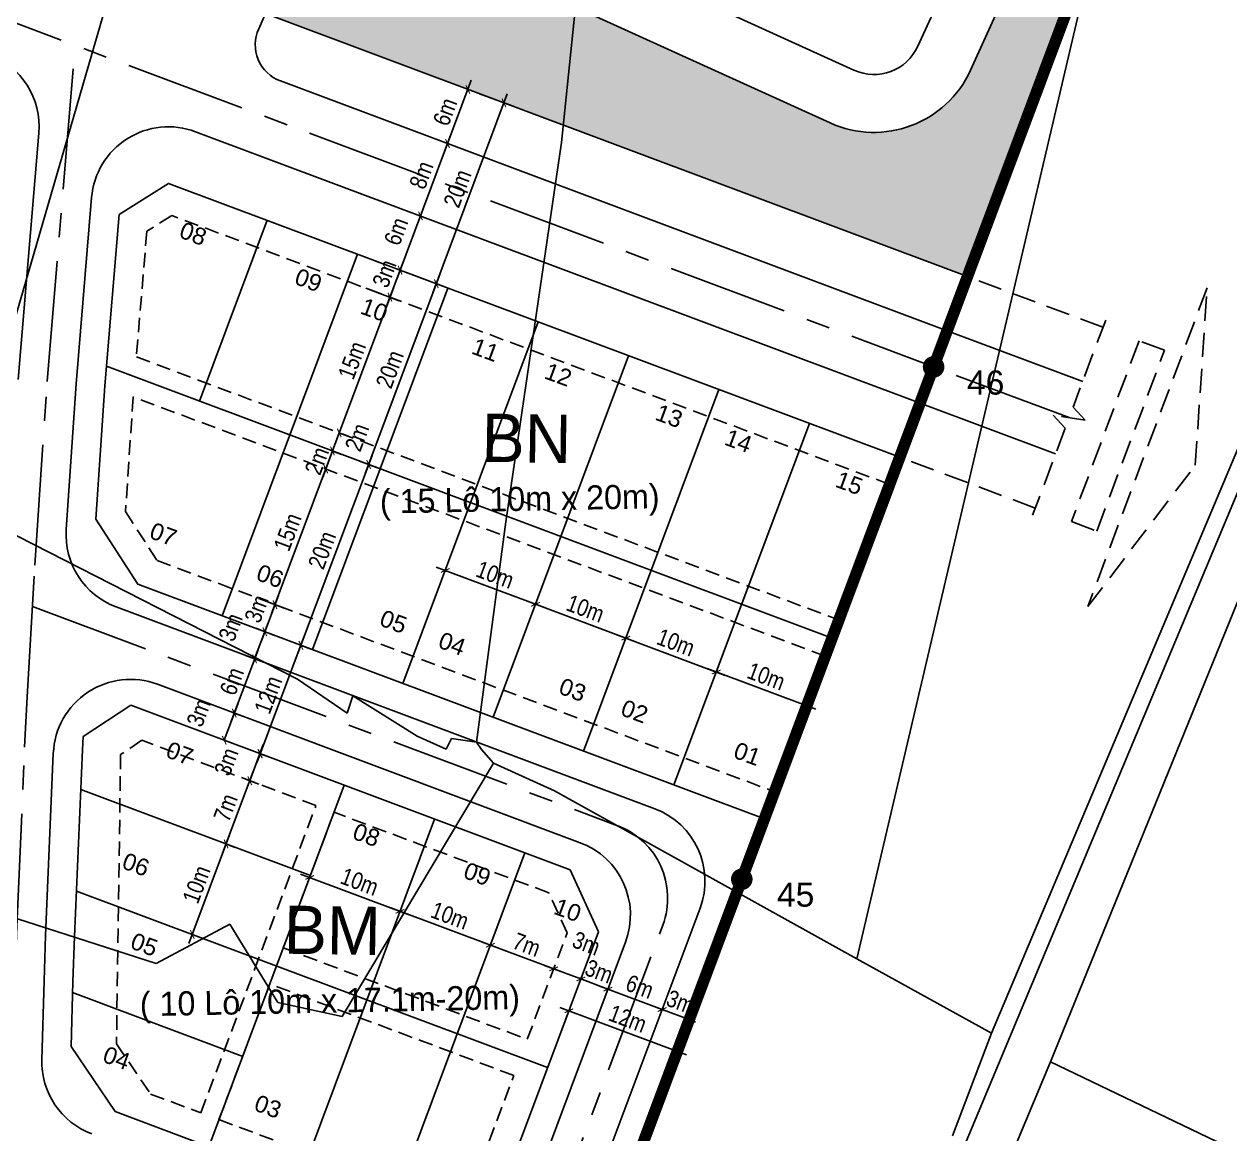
# Model space of a CAD drawing. Extents: x 597165 to 598689, y 1181586 to 1183364.
# Drawn here: x 598191.7 to 598316.6, y 1182624.4 to 1182739.4 of the extents above; entities that cross this region are included whole.
import ezdxf
from ezdxf.enums import TextEntityAlignment as Align

# ---------------------------------------------------------------- set-up
doc = ezdxf.new("R2010")
doc.units = 0
doc.header["$MEASUREMENT"] = 0
for name, pattern in [('CENTER', [2, 1.25, -0.25, 0.25, -0.25]), ('DASHED', [0.75, 0.5, -0.25]), ('LOGIOI', [4, 3, -1])]:
    doc.linetypes.add(name, pattern=pattern)
doc.layers.get('0').update_dxf_attribs({"linetype": 'CONTINUOUS'})
doc.layers.get('DEFPOINTS').update_dxf_attribs({"color": 8, "linetype": 'CONTINUOUS'})
for name, color, linetype in [('CGXD', 3, 'CONTINUOUS'), ('DIM-T', 7, 'CONTINUOUS'), ('DTEXT-TENLO', 4, 'CONTINUOUS'), ('HA-CAY-XANH-KO', 3, 'CONTINUOUS'), ('MOCRANH', 7, 'CONTINUOUS'), ('NEN-HT', 8, 'CONTINUOUS'), ('NET-LE-CO', 3, 'CONTINUOUS'), ('NET-LENGOAI', 4, 'CONTINUOUS'), ('NET-LETRONG', 5, 'CONTINUOUS'), ('NET-PLO', 2, 'CONTINUOUS'), ('NET-TIM', 2, 'CENTER'), ('RANH_QUY_HOACH', 7, 'LOGIOI'), ('RANHGIAODAT', 150, 'LOGIOI'), ('TEXT-SOLO', 7, 'CONTINUOUS')]:
    doc.layers.add(name, color=color, linetype=linetype)
doc.styles.add('AVO', font='VHELVEN.TTF')
doc.styles.add('VHEL-C-R', font='VHELVCN.TTF')
doc.styles.add('VHELVEB', font='VHELVEB.TTF')
doc.styles.add('VTIMES-R', font='VAPTIMN.TTF')
doc.dimstyles.new('TL1000', dxfattribs={"dimscale": 0, "dimtxt": 2, "dimasz": 0.7, "dimexe": 1, "dimexo": 1, "dimgap": 0.5, "dimtad": 1, "dimdec": 1, "dimzin": 12, "dimtxsty": 'VHEL-C-R', "dimblk1": 'ARCHTICK', "dimblk2": 'ARCHTICK', "dimsah": 1, "dimcen": -0.09, "dimdle": 1, "dimclrd": 256, "dimclre": 256, "dimclrt": 256, "dimazin": 3, "dimtfac": 0.005, "dimtdec": 1, "dimtix": 1, "dimtmove": 0, "dimatfit": 3, "dimtolj": 1, "dimtzin": 0})

# ---------------------------------------------------------------- blocks, each defined once
blk = doc.blocks.new('_ARCHTICK')
at = {"color": 0, "linetype": 'BYBLOCK', "const_width": 0.15}
blk.add_lwpolyline([(-0.5, -0.5), (0.5, 0.5)], dxfattribs=at)
blk = doc.blocks.new('*D1316')
at = {"linetype": 'BYBLOCK'}
for p, q in [((598216.26, 1182675.47), (598218.01, 1182680.15)), ((598218.6, 1182678.86), (598216.72, 1182679.57)), ((598217.54, 1182676.05), (598215.67, 1182676.76))]:
    blk.add_line(p, q, dxfattribs=at)
at = {"layer": 'DEFPOINTS', "color": 0, "linetype": 'BYBLOCK'}
for p in [(598217.66, 1182679.21), (598219.53, 1182678.51), (598218.48, 1182675.7)]:
    blk.add_point(p, dxfattribs=at)
at = {"linetype": 'BYBLOCK', "xscale": 0.7, "yscale": 0.7, "zscale": 0.7}
for p, rotation in [((598217.66, 1182679.21), 69.47061058033734), ((598216.61, 1182676.4), 249.4706105803374)]:
    blk.add_blockref('_ARCHTICK', p, dxfattribs=dict(at, rotation=rotation))
at = {"linetype": 'BYBLOCK', "insert": (598215.76, 1182678.78), "char_height": 1.75, "attachment_point": 5, "rotation": 69.4706, "style": 'VHEL-C-R'}
blk.add_mtext('\\A1;3m', dxfattribs=at)
blk = doc.blocks.new('*D1315')
at = {"linetype": 'BYBLOCK'}
for p, q in [((598217.31, 1182678.28), (598223.27, 1182694.2)), ((598223.3, 1182693.12), (598223.86, 1182692.91)), ((598218.6, 1182678.86), (598216.72, 1182679.57))]:
    blk.add_line(p, q, dxfattribs=at)
at = {"layer": 'DEFPOINTS', "color": 0, "linetype": 'BYBLOCK'}
for p in [(598222.36, 1182693.47), (598222.92, 1182693.26), (598219.53, 1182678.51)]:
    blk.add_point(p, dxfattribs=at)
at = {"linetype": 'BYBLOCK', "xscale": 0.7, "yscale": 0.7, "zscale": 0.7}
for p, rotation in [((598222.92, 1182693.26), 69.47061058033736), ((598217.66, 1182679.21), 249.4706105803374)]:
    blk.add_blockref('_ARCHTICK', p, dxfattribs=dict(at, rotation=rotation))
at = {"linetype": 'BYBLOCK', "insert": (598218.98, 1182686.73), "char_height": 1.75, "attachment_point": 5, "rotation": 69.4706, "style": 'VHEL-C-R'}
blk.add_mtext('\\A1;15m', dxfattribs=at)
blk = doc.blocks.new('*D1314')
at = {"linetype": 'BYBLOCK'}
for p, q in [((598222.57, 1182692.33), (598223.97, 1182696.07)), ((598223.66, 1182695.12), (598224.56, 1182694.78)), ((598223.3, 1182693.12), (598223.86, 1182692.91))]:
    blk.add_line(p, q, dxfattribs=at)
at = {"layer": 'DEFPOINTS', "color": 0, "linetype": 'BYBLOCK'}
for p in [(598222.73, 1182695.47), (598223.62, 1182695.13), (598222.36, 1182693.47)]:
    blk.add_point(p, dxfattribs=at)
at = {"linetype": 'BYBLOCK', "xscale": 0.7, "yscale": 0.7, "zscale": 0.7}
for p, rotation in [((598223.62, 1182695.13), 69.47061058033736), ((598222.92, 1182693.26), 249.4706105803374)]:
    blk.add_blockref('_ARCHTICK', p, dxfattribs=dict(at, rotation=rotation))
at = {"linetype": 'BYBLOCK', "insert": (598222, 1182694.11), "char_height": 1.75, "attachment_point": 5, "rotation": 69.4706, "style": 'VHEL-C-R'}
blk.add_mtext('\\A1;2m', dxfattribs=at)
blk = doc.blocks.new('*D1313')
at = {"linetype": 'BYBLOCK'}
for p, q in [((598223.27, 1182694.2), (598224.32, 1182697.01)), ((598224.63, 1182696.89), (598225.26, 1182696.66)), ((598223.66, 1182695.12), (598224.56, 1182694.78))]:
    blk.add_line(p, q, dxfattribs=at)
at = {"layer": 'DEFPOINTS', "color": 0, "linetype": 'BYBLOCK'}
for p in [(598223.69, 1182697.25), (598224.32, 1182697.01), (598222.73, 1182695.47)]:
    blk.add_point(p, dxfattribs=at)
at = {"linetype": 'BYBLOCK', "xscale": 0.7, "yscale": 0.7, "zscale": 0.7}
for p, rotation in [((598224.32, 1182697.01), 69.47061058033736), ((598223.62, 1182695.13), 249.4706105803374)]:
    blk.add_blockref('_ARCHTICK', p, dxfattribs=dict(at, rotation=rotation))
at = {"linetype": 'BYBLOCK', "insert": (598226.16, 1182696.55), "char_height": 1.75, "attachment_point": 5, "rotation": 69.4706, "style": 'VHEL-C-R'}
blk.add_mtext('\\A1;2m', dxfattribs=at)
blk = doc.blocks.new('*D1312')
at = {"linetype": 'BYBLOCK'}
for p, q in [((598223.97, 1182696.07), (598229.93, 1182711.99)), ((598224.63, 1182696.89), (598225.26, 1182696.66))]:
    blk.add_line(p, q, dxfattribs=at)
at = {"layer": 'DEFPOINTS', "color": 0, "linetype": 'BYBLOCK'}
for p in [(598229.58, 1182711.06), (598229.58, 1182711.06), (598223.69, 1182697.25)]:
    blk.add_point(p, dxfattribs=at)
at = {"linetype": 'BYBLOCK', "xscale": 0.7, "yscale": 0.7, "zscale": 0.7}
for p, rotation in [((598229.58, 1182711.06), 69.47061058033736), ((598224.32, 1182697.01), 249.4706105803374)]:
    blk.add_blockref('_ARCHTICK', p, dxfattribs=dict(at, rotation=rotation))
at = {"linetype": 'BYBLOCK', "insert": (598225.65, 1182704.52), "char_height": 1.75, "attachment_point": 5, "rotation": 69.4706, "style": 'VHEL-C-R'}
blk.add_mtext('\\A1;15m', dxfattribs=at)
blk = doc.blocks.new('*D1311')
at = {"linetype": 'BYBLOCK'}
blk.add_line((598230.28, 1182712.93), (598233.09, 1182720.42), dxfattribs=at)
at = {"layer": 'DEFPOINTS', "color": 0, "linetype": 'BYBLOCK'}
for p in [(598232.74, 1182719.48), (598232.74, 1182719.48), (598230.63, 1182713.86)]:
    blk.add_point(p, dxfattribs=at)
at = {"linetype": 'BYBLOCK', "xscale": 0.7, "yscale": 0.7, "zscale": 0.7}
for p, rotation in [((598232.74, 1182719.48), 69.47061058033736), ((598230.63, 1182713.86), 249.4706105803374)]:
    blk.add_blockref('_ARCHTICK', p, dxfattribs=dict(at, rotation=rotation))
at = {"linetype": 'BYBLOCK', "insert": (598230.22, 1182717.88), "char_height": 1.75, "attachment_point": 5, "rotation": 69.4706, "style": 'VHEL-C-R'}
blk.add_mtext('\\A1;6m', dxfattribs=at)
blk = doc.blocks.new('*D1310')
at = {"linetype": 'BYBLOCK'}
blk.add_line((598232.39, 1182718.55), (598235.89, 1182727.91), dxfattribs=at)
at = {"layer": 'DEFPOINTS', "color": 0, "linetype": 'BYBLOCK'}
for p in [(598235.54, 1182726.98), (598235.54, 1182726.98), (598232.74, 1182719.48)]:
    blk.add_point(p, dxfattribs=at)
at = {"linetype": 'BYBLOCK', "xscale": 0.7, "yscale": 0.7, "zscale": 0.7}
for p, rotation in [((598235.54, 1182726.98), 69.47061058033736), ((598232.74, 1182719.48), 249.4706105803374)]:
    blk.add_blockref('_ARCHTICK', p, dxfattribs=dict(at, rotation=rotation))
at = {"linetype": 'BYBLOCK', "insert": (598232.84, 1182723.72), "char_height": 1.75, "attachment_point": 5, "rotation": 69.4706, "style": 'VHEL-C-R'}
blk.add_mtext('\\A1;8m', dxfattribs=at)
blk = doc.blocks.new('*D1309')
at = {"linetype": 'BYBLOCK'}
blk.add_line((598235.19, 1182726.04), (598238, 1182733.53), dxfattribs=at)
at = {"layer": 'DEFPOINTS', "color": 0, "linetype": 'BYBLOCK'}
for p in [(598237.65, 1182732.59), (598237.65, 1182732.59), (598235.54, 1182726.98)]:
    blk.add_point(p, dxfattribs=at)
at = {"linetype": 'BYBLOCK', "xscale": 0.7, "yscale": 0.7, "zscale": 0.7}
for p, rotation in [((598237.65, 1182732.59), 69.47061058033736), ((598235.54, 1182726.98), 249.4706105803374)]:
    blk.add_blockref('_ARCHTICK', p, dxfattribs=dict(at, rotation=rotation))
at = {"linetype": 'BYBLOCK', "insert": (598235.29, 1182730.27), "char_height": 1.75, "attachment_point": 5, "rotation": 69.4706, "style": 'VHEL-C-R'}
blk.add_mtext('\\A1;6m', dxfattribs=at)
blk = doc.blocks.new('*D1308')
at = {"linetype": 'BYBLOCK'}
for p, q in [((598234.03, 1182711.53), (598241.74, 1182732.13)), ((598238.87, 1182732.14), (598242.33, 1182730.84)), ((598231.85, 1182713.41), (598235.32, 1182712.11))]:
    blk.add_line(p, q, dxfattribs=at)
at = {"layer": 'DEFPOINTS', "color": 0, "linetype": 'BYBLOCK'}
for p in [(598237.93, 1182732.49), (598241.39, 1182731.19), (598230.92, 1182713.76)]:
    blk.add_point(p, dxfattribs=at)
at = {"linetype": 'BYBLOCK', "xscale": 0.7, "yscale": 0.7, "zscale": 0.7}
for p, rotation in [((598241.39, 1182731.19), 69.47061058074651), ((598234.38, 1182712.46), 249.4706105807465)]:
    blk.add_blockref('_ARCHTICK', p, dxfattribs=dict(at, rotation=rotation))
at = {"linetype": 'BYBLOCK', "insert": (598236.58, 1182722.32), "char_height": 1.75, "attachment_point": 5, "rotation": 69.4706, "style": 'VHEL-C-R'}
blk.add_mtext('\\A1;20m', dxfattribs=at)
blk = doc.blocks.new('*D1297')
at = {"linetype": 'BYBLOCK'}
for p, q in [((598216.96, 1182677.34), (598215.55, 1182673.6)), ((598215.67, 1182676.76), (598217.54, 1182676.05)), ((598214.62, 1182673.95), (598216.49, 1182673.24))]:
    blk.add_line(p, q, dxfattribs=at)
at = {"layer": 'DEFPOINTS', "color": 0, "linetype": 'BYBLOCK'}
for p in [(598214.73, 1182677.11), (598213.68, 1182674.3), (598215.55, 1182673.6)]:
    blk.add_point(p, dxfattribs=at)
at = {"linetype": 'BYBLOCK', "xscale": 0.7, "yscale": 0.7, "zscale": 0.7}
for p, rotation in [((598216.61, 1182676.4), 69.47061058086894), ((598215.55, 1182673.6), 249.470610580869)]:
    blk.add_blockref('_ARCHTICK', p, dxfattribs=dict(at, rotation=rotation))
at = {"linetype": 'BYBLOCK', "insert": (598213.07, 1182676.87), "char_height": 1.75, "attachment_point": 5, "rotation": 69.4706, "style": 'VHEL-C-R'}
blk.add_mtext('\\A1;3m', dxfattribs=at)
blk = doc.blocks.new('*D1296')
at = {"linetype": 'BYBLOCK'}
for p, q in [((598215.91, 1182674.53), (598213.1, 1182667.04)), ((598215.55, 1182673.6), (598216.49, 1182673.24)), ((598213.45, 1182667.98), (598214.39, 1182667.63))]:
    blk.add_line(p, q, dxfattribs=at)
at = {"layer": 'DEFPOINTS', "color": 0, "linetype": 'BYBLOCK'}
for p in [(598214.62, 1182673.95), (598212.51, 1182668.33), (598213.45, 1182667.98)]:
    blk.add_point(p, dxfattribs=at)
at = {"linetype": 'BYBLOCK', "xscale": 0.7, "yscale": 0.7, "zscale": 0.7}
for p, rotation in [((598215.55, 1182673.6), 69.47061058164417), ((598213.45, 1182667.98), 249.4706105816442)]:
    blk.add_blockref('_ARCHTICK', p, dxfattribs=dict(at, rotation=rotation))
at = {"linetype": 'BYBLOCK', "insert": (598213.2, 1182671.27), "char_height": 1.75, "attachment_point": 5, "rotation": 69.4706, "style": 'VHEL-C-R'}
blk.add_mtext('\\A1;6m', dxfattribs=at)
blk = doc.blocks.new('*D1295')
at = {"linetype": 'BYBLOCK'}
for p, q in [((598213.8, 1182668.91), (598212.4, 1182665.17)), ((598213.45, 1182667.98), (598214.39, 1182667.63)), ((598212.12, 1182665.27), (598213.34, 1182664.82))]:
    blk.add_line(p, q, dxfattribs=at)
at = {"layer": 'DEFPOINTS', "color": 0, "linetype": 'BYBLOCK'}
for p in [(598212.51, 1182668.33), (598211.19, 1182665.62), (598212.4, 1182665.17)]:
    blk.add_point(p, dxfattribs=at)
at = {"linetype": 'BYBLOCK', "xscale": 0.7, "yscale": 0.7, "zscale": 0.7}
for p, rotation in [((598213.45, 1182667.98), 69.47061058164417), ((598212.4, 1182665.17), 249.4706105816442)]:
    blk.add_blockref('_ARCHTICK', p, dxfattribs=dict(at, rotation=rotation))
at = {"linetype": 'BYBLOCK', "insert": (598209.76, 1182668.01), "char_height": 1.75, "attachment_point": 5, "rotation": 69.4706, "style": 'VHEL-C-R'}
blk.add_mtext('\\A1;3m', dxfattribs=at)
blk = doc.blocks.new('*D1294')
at = {"linetype": 'BYBLOCK'}
for p, q in [((598216.45, 1182664.72), (598215.05, 1182660.97)), ((598215.83, 1182663.88), (598217.04, 1182663.43)), ((598214.7, 1182661.1), (598215.99, 1182660.62))]:
    blk.add_line(p, q, dxfattribs=at)
at = {"layer": 'DEFPOINTS', "color": 0, "linetype": 'BYBLOCK'}
for p in [(598214.89, 1182664.23), (598213.77, 1182661.45), (598215.05, 1182660.97)]:
    blk.add_point(p, dxfattribs=at)
at = {"linetype": 'BYBLOCK', "xscale": 0.7, "yscale": 0.7, "zscale": 0.7}
for p, rotation in [((598216.1, 1182663.78), 69.47061058164417), ((598215.05, 1182660.97), 249.4706105816442)]:
    blk.add_blockref('_ARCHTICK', p, dxfattribs=dict(at, rotation=rotation))
at = {"linetype": 'BYBLOCK', "insert": (598212.63, 1182662.94), "char_height": 1.75, "attachment_point": 5, "rotation": 69.4706, "style": 'VHEL-C-R'}
blk.add_mtext('\\A1;3m', dxfattribs=at)
blk = doc.blocks.new('*D1293')
at = {"linetype": 'BYBLOCK'}
for p, q in [((598215.4, 1182661.91), (598212.24, 1182653.48)), ((598214.7, 1182661.1), (598215.99, 1182660.62)), ((598212.98, 1182654.27), (598213.53, 1182654.06))]:
    blk.add_line(p, q, dxfattribs=at)
at = {"layer": 'DEFPOINTS', "color": 0, "linetype": 'BYBLOCK'}
for p in [(598213.77, 1182661.45), (598212.04, 1182654.62), (598212.6, 1182654.42)]:
    blk.add_point(p, dxfattribs=at)
at = {"linetype": 'BYBLOCK', "xscale": 0.7, "yscale": 0.7, "zscale": 0.7}
for p, rotation in [((598215.05, 1182660.97), 69.47061058164417), ((598212.6, 1182654.42), 249.4706105816442)]:
    blk.add_blockref('_ARCHTICK', p, dxfattribs=dict(at, rotation=rotation))
at = {"linetype": 'BYBLOCK', "insert": (598212.54, 1182658.18), "char_height": 1.75, "attachment_point": 5, "rotation": 69.4706, "style": 'VHEL-C-R'}
blk.add_mtext('\\A1;7m', dxfattribs=at)
blk = doc.blocks.new('*D1292')
at = {"linetype": 'BYBLOCK'}
for p, q in [((598212.95, 1182655.35), (598208.74, 1182644.11)), ((598212.98, 1182654.27), (598213.53, 1182654.06))]:
    blk.add_line(p, q, dxfattribs=at)
at = {"layer": 'DEFPOINTS', "color": 0, "linetype": 'BYBLOCK'}
for p in [(598212.04, 1182654.62), (598209.09, 1182645.05), (598209.09, 1182645.05)]:
    blk.add_point(p, dxfattribs=at)
at = {"linetype": 'BYBLOCK', "xscale": 0.7, "yscale": 0.7, "zscale": 0.7}
for p, rotation in [((598212.6, 1182654.42), 69.47061058164417), ((598209.09, 1182645.05), 249.4706105816442)]:
    blk.add_blockref('_ARCHTICK', p, dxfattribs=dict(at, rotation=rotation))
at = {"linetype": 'BYBLOCK', "insert": (598209.54, 1182650.22), "char_height": 1.75, "attachment_point": 5, "rotation": 69.4706, "style": 'VHEL-C-R'}
blk.add_mtext('\\A1;10m', dxfattribs=at)
blk = doc.blocks.new('*D1291')
at = {"linetype": 'BYBLOCK'}
for p, q in [((598215.79, 1182662.83), (598220.7, 1182675.94)), ((598220.35, 1182675), (598221.29, 1182674.65)), ((598216.14, 1182663.76), (598217.08, 1182663.41))]:
    blk.add_line(p, q, dxfattribs=at)
at = {"layer": 'DEFPOINTS', "color": 0, "linetype": 'BYBLOCK'}
for p in [(598219.42, 1182675.35), (598220.35, 1182675), (598215.21, 1182664.12)]:
    blk.add_point(p, dxfattribs=at)
at = {"linetype": 'BYBLOCK', "xscale": 0.7, "yscale": 0.7, "zscale": 0.7}
for p, rotation in [((598220.35, 1182675), 69.47061057995411), ((598216.14, 1182663.76), 249.4706105799541)]:
    blk.add_blockref('_ARCHTICK', p, dxfattribs=dict(at, rotation=rotation))
at = {"linetype": 'BYBLOCK', "insert": (598216.96, 1182669.87), "char_height": 1.75, "attachment_point": 5, "rotation": 69.4706, "style": 'VHEL-C-R'}
blk.add_mtext('\\A1;12m', dxfattribs=at)
blk = doc.blocks.new('*D1290')
at = {"linetype": 'BYBLOCK'}
blk.add_line((598220.32, 1182651.3), (598231.56, 1182647.09), dxfattribs=at)
at = {"layer": 'DEFPOINTS', "color": 0, "linetype": 'BYBLOCK'}
for p in [(598221.26, 1182650.95), (598230.62, 1182647.44), (598230.62, 1182647.44)]:
    blk.add_point(p, dxfattribs=at)
at = {"linetype": 'BYBLOCK', "xscale": 0.7, "yscale": 0.7, "zscale": 0.7}
for p, rotation in [((598221.26, 1182650.95), 159.4706105811507), ((598230.62, 1182647.44), 339.4706105811507)]:
    blk.add_blockref('_ARCHTICK', p, dxfattribs=dict(at, rotation=rotation))
at = {"linetype": 'BYBLOCK', "insert": (598226.43, 1182650.5), "char_height": 1.75, "attachment_point": 5, "rotation": 339.4706, "style": 'VHEL-C-R'}
blk.add_mtext('\\A1;10m', dxfattribs=at)
blk = doc.blocks.new('*D1289')
at = {"linetype": 'BYBLOCK'}
blk.add_line((598239.05, 1182644.29), (598247.48, 1182641.13), dxfattribs=at)
at = {"layer": 'DEFPOINTS', "color": 0, "linetype": 'BYBLOCK'}
for p in [(598239.99, 1182643.93), (598246.54, 1182641.48), (598246.54, 1182641.48)]:
    blk.add_point(p, dxfattribs=at)
at = {"linetype": 'BYBLOCK', "xscale": 0.7, "yscale": 0.7, "zscale": 0.7}
for p, rotation in [((598239.99, 1182643.93), 159.4706105811507), ((598246.54, 1182641.48), 339.4706105811507)]:
    blk.add_blockref('_ARCHTICK', p, dxfattribs=dict(at, rotation=rotation))
at = {"linetype": 'BYBLOCK', "insert": (598243.75, 1182643.99), "char_height": 1.75, "attachment_point": 5, "rotation": 339.4706, "style": 'VHEL-C-R'}
blk.add_mtext('\\A1;7m', dxfattribs=at)
blk = doc.blocks.new('*D1288')
at = {"linetype": 'BYBLOCK'}
blk.add_line((598245.6, 1182641.83), (598249.35, 1182640.43), dxfattribs=at)
at = {"layer": 'DEFPOINTS', "color": 0, "linetype": 'BYBLOCK'}
for p in [(598246.54, 1182641.48), (598249.35, 1182640.43), (598249.35, 1182640.43)]:
    blk.add_point(p, dxfattribs=at)
at = {"linetype": 'BYBLOCK', "xscale": 0.7, "yscale": 0.7, "zscale": 0.7}
for p, rotation in [((598246.54, 1182641.48), 159.4706105811507), ((598249.35, 1182640.43), 339.4706105811507)]:
    blk.add_blockref('_ARCHTICK', p, dxfattribs=dict(at, rotation=rotation))
at = {"linetype": 'BYBLOCK', "insert": (598249.93, 1182644.11), "char_height": 1.75, "attachment_point": 5, "rotation": 339.4706, "style": 'VHEL-C-R'}
blk.add_mtext('\\A1;3m', dxfattribs=at)
blk = doc.blocks.new('*D1287')
at = {"linetype": 'BYBLOCK'}
for p, q in [((598249.35, 1182640.43), (598248.7, 1182640.67)), ((598249.35, 1182640.43), (598252.16, 1182639.38)), ((598252.16, 1182639.38), (598252.82, 1182639.13))]:
    blk.add_line(p, q, dxfattribs=at)
at = {"layer": 'DEFPOINTS', "color": 0, "linetype": 'BYBLOCK'}
for p in [(598249.35, 1182640.43), (598252.16, 1182639.38), (598252.16, 1182639.38)]:
    blk.add_point(p, dxfattribs=at)
at = {"linetype": 'BYBLOCK', "xscale": 0.7, "yscale": 0.7, "zscale": 0.7}
for p, rotation in [((598249.35, 1182640.43), 339.4706105811507), ((598252.16, 1182639.38), 159.4706105811507)]:
    blk.add_blockref('_ARCHTICK', p, dxfattribs=dict(at, rotation=rotation))
at = {"linetype": 'BYBLOCK', "insert": (598251.24, 1182641.21), "char_height": 1.75, "attachment_point": 5, "rotation": 339.4706, "style": 'VHEL-C-R'}
blk.add_mtext('\\A1;3m', dxfattribs=at)
blk = doc.blocks.new('*D1286')
at = {"linetype": 'BYBLOCK'}
blk.add_line((598251.22, 1182639.73), (598258.72, 1182636.92), dxfattribs=at)
at = {"layer": 'DEFPOINTS', "color": 0, "linetype": 'BYBLOCK'}
for p in [(598252.16, 1182639.38), (598257.78, 1182637.27), (598257.78, 1182637.27)]:
    blk.add_point(p, dxfattribs=at)
at = {"linetype": 'BYBLOCK', "xscale": 0.7, "yscale": 0.7, "zscale": 0.7}
for p, rotation in [((598252.16, 1182639.38), 159.4706105811507), ((598257.78, 1182637.27), 339.4706105811507)]:
    blk.add_blockref('_ARCHTICK', p, dxfattribs=dict(at, rotation=rotation))
at = {"linetype": 'BYBLOCK', "insert": (598255.46, 1182639.63), "char_height": 1.75, "attachment_point": 5, "rotation": 339.4706, "style": 'VHEL-C-R'}
blk.add_mtext('\\A1;6m', dxfattribs=at)
blk = doc.blocks.new('*D1285')
at = {"linetype": 'BYBLOCK'}
for p, q in [((598257.78, 1182637.27), (598257.12, 1182637.52)), ((598257.78, 1182637.27), (598260.59, 1182636.22)), ((598260.59, 1182636.22), (598261.24, 1182635.97))]:
    blk.add_line(p, q, dxfattribs=at)
at = {"layer": 'DEFPOINTS', "color": 0, "linetype": 'BYBLOCK'}
for p in [(598257.78, 1182637.27), (598260.59, 1182636.22), (598260.59, 1182636.22)]:
    blk.add_point(p, dxfattribs=at)
at = {"linetype": 'BYBLOCK', "xscale": 0.7, "yscale": 0.7, "zscale": 0.7}
for p, rotation in [((598257.78, 1182637.27), 339.4706105811507), ((598260.59, 1182636.22), 159.4706105811507)]:
    blk.add_blockref('_ARCHTICK', p, dxfattribs=dict(at, rotation=rotation))
at = {"linetype": 'BYBLOCK', "insert": (598259.67, 1182638.05), "char_height": 1.75, "attachment_point": 5, "rotation": 339.4706, "style": 'VHEL-C-R'}
blk.add_mtext('\\A1;3m', dxfattribs=at)
blk = doc.blocks.new('*D1284')
at = {"linetype": 'BYBLOCK'}
for p, q in [((598247.18, 1182637.49), (598260.29, 1182632.58)), ((598247.95, 1182636.68), (598247.77, 1182636.2)), ((598259.19, 1182632.47), (598259.01, 1182631.99))]:
    blk.add_line(p, q, dxfattribs=at)
at = {"layer": 'DEFPOINTS', "color": 0, "linetype": 'BYBLOCK'}
for p in [(598248.3, 1182637.62), (598259.36, 1182632.93), (598259.54, 1182633.41)]:
    blk.add_point(p, dxfattribs=at)
at = {"linetype": 'BYBLOCK', "xscale": 0.7, "yscale": 0.7, "zscale": 0.7}
for p, rotation in [((598248.12, 1182637.14), 159.4706105860035), ((598259.36, 1182632.93), 339.4706105860035)]:
    blk.add_blockref('_ARCHTICK', p, dxfattribs=dict(at, rotation=rotation))
at = {"linetype": 'BYBLOCK', "insert": (598254.22, 1182636.32), "char_height": 1.75, "attachment_point": 5, "rotation": 339.4706, "style": 'VHEL-C-R'}
blk.add_mtext('\\A1;12m', dxfattribs=at)
blk = doc.blocks.new('*D1166')
at = {"linetype": 'BYBLOCK'}
blk.add_line((598234.36, 1182683.1), (598245.6, 1182678.9), dxfattribs=at)
at = {"layer": 'DEFPOINTS', "color": 0, "linetype": 'BYBLOCK'}
for p in [(598235.3, 1182682.75), (598244.66, 1182679.25), (598244.66, 1182679.25)]:
    blk.add_point(p, dxfattribs=at)
at = {"linetype": 'BYBLOCK', "xscale": 0.7, "yscale": 0.7, "zscale": 0.7}
for p, rotation in [((598235.3, 1182682.75), 159.4706105806031), ((598244.66, 1182679.25), 339.4706105806031)]:
    blk.add_blockref('_ARCHTICK', p, dxfattribs=dict(at, rotation=rotation))
at = {"linetype": 'BYBLOCK', "insert": (598240.47, 1182682.3), "char_height": 1.75, "attachment_point": 5, "rotation": 339.4706, "style": 'VHEL-C-R'}
blk.add_mtext('\\A1;10m', dxfattribs=at)
blk = doc.blocks.new('*D1165')
at = {"linetype": 'BYBLOCK'}
blk.add_line((598243.73, 1182679.6), (598254.96, 1182675.39), dxfattribs=at)
at = {"layer": 'DEFPOINTS', "color": 0, "linetype": 'BYBLOCK'}
for p in [(598244.66, 1182679.25), (598254.03, 1182675.74), (598254.03, 1182675.74)]:
    blk.add_point(p, dxfattribs=at)
at = {"linetype": 'BYBLOCK', "xscale": 0.7, "yscale": 0.7, "zscale": 0.7}
for p, rotation in [((598244.66, 1182679.25), 159.4706105806031), ((598254.03, 1182675.74), 339.4706105806031)]:
    blk.add_blockref('_ARCHTICK', p, dxfattribs=dict(at, rotation=rotation))
at = {"linetype": 'BYBLOCK', "insert": (598249.83, 1182678.8), "char_height": 1.75, "attachment_point": 5, "rotation": 339.4706, "style": 'VHEL-C-R'}
blk.add_mtext('\\A1;10m', dxfattribs=at)
blk = doc.blocks.new('*D1164')
at = {"linetype": 'BYBLOCK'}
blk.add_line((598253.09, 1182676.09), (598264.33, 1182671.88), dxfattribs=at)
at = {"layer": 'DEFPOINTS', "color": 0, "linetype": 'BYBLOCK'}
for p in [(598254.03, 1182675.74), (598263.39, 1182672.23), (598263.39, 1182672.23)]:
    blk.add_point(p, dxfattribs=at)
at = {"linetype": 'BYBLOCK', "xscale": 0.7, "yscale": 0.7, "zscale": 0.7}
for p, rotation in [((598254.03, 1182675.74), 159.4706105806031), ((598263.39, 1182672.23), 339.4706105806031)]:
    blk.add_blockref('_ARCHTICK', p, dxfattribs=dict(at, rotation=rotation))
at = {"linetype": 'BYBLOCK', "insert": (598259.2, 1182675.29), "char_height": 1.75, "attachment_point": 5, "rotation": 339.4706, "style": 'VHEL-C-R'}
blk.add_mtext('\\A1;10m', dxfattribs=at)
blk = doc.blocks.new('*D1163')
at = {"linetype": 'BYBLOCK'}
blk.add_line((598262.46, 1182672.58), (598273.7, 1182668.37), dxfattribs=at)
at = {"layer": 'DEFPOINTS', "color": 0, "linetype": 'BYBLOCK'}
for p in [(598263.39, 1182672.23), (598272.76, 1182668.72), (598272.76, 1182668.72)]:
    blk.add_point(p, dxfattribs=at)
at = {"linetype": 'BYBLOCK', "xscale": 0.7, "yscale": 0.7, "zscale": 0.7}
for p, rotation in [((598263.39, 1182672.23), 159.4706105806031), ((598272.76, 1182668.72), 339.4706105806031)]:
    blk.add_blockref('_ARCHTICK', p, dxfattribs=dict(at, rotation=rotation))
at = {"linetype": 'BYBLOCK', "insert": (598268.57, 1182671.78), "char_height": 1.75, "attachment_point": 5, "rotation": 339.4706, "style": 'VHEL-C-R'}
blk.add_mtext('\\A1;10m', dxfattribs=at)
blk = doc.blocks.new('*D1124')
at = {"linetype": 'BYBLOCK'}
for p, q in [((598220, 1182674.07), (598227.72, 1182694.67)), ((598227.42, 1182693.71), (598228.3, 1182693.38)), ((598221.78, 1182674.47), (598219.42, 1182675.35))]:
    blk.add_line(p, q, dxfattribs=at)
at = {"layer": 'DEFPOINTS', "color": 0, "linetype": 'BYBLOCK'}
for p in [(598226.49, 1182694.06), (598227.37, 1182693.73), (598222.71, 1182674.12)]:
    blk.add_point(p, dxfattribs=at)
at = {"linetype": 'BYBLOCK', "xscale": 0.7, "yscale": 0.7, "zscale": 0.7}
for p, rotation in [((598227.37, 1182693.73), 69.47061058033736), ((598220.35, 1182675), 249.4706105803374)]:
    blk.add_blockref('_ARCHTICK', p, dxfattribs=dict(at, rotation=rotation))
at = {"linetype": 'BYBLOCK', "insert": (598222.55, 1182684.86), "char_height": 1.75, "attachment_point": 5, "rotation": 69.4706, "style": 'VHEL-C-R'}
blk.add_mtext('\\A1;20m', dxfattribs=at)
blk = doc.blocks.new('*D1123')
at = {"linetype": 'BYBLOCK'}
for p, q in [((598227.02, 1182692.8), (598234.73, 1182713.4)), ((598234.44, 1182712.44), (598235.32, 1182712.11)), ((598228.79, 1182693.2), (598226.43, 1182694.08))]:
    blk.add_line(p, q, dxfattribs=at)
at = {"layer": 'DEFPOINTS', "color": 0, "linetype": 'BYBLOCK'}
for p in [(598233.5, 1182712.79), (598234.38, 1182712.46), (598229.73, 1182692.85)]:
    blk.add_point(p, dxfattribs=at)
at = {"linetype": 'BYBLOCK', "xscale": 0.7, "yscale": 0.7, "zscale": 0.7}
for p, rotation in [((598234.38, 1182712.46), 69.47061058033736), ((598227.37, 1182693.73), 249.4706105803374)]:
    blk.add_blockref('_ARCHTICK', p, dxfattribs=dict(at, rotation=rotation))
at = {"linetype": 'BYBLOCK', "insert": (598229.57, 1182703.59), "char_height": 1.75, "attachment_point": 5, "rotation": 69.4706, "style": 'VHEL-C-R'}
blk.add_mtext('\\A1;20m', dxfattribs=at)
blk = doc.blocks.new('*D1122')
at = {"linetype": 'BYBLOCK'}
for p, q in [((598228.11, 1182714.81), (598231.57, 1182713.51)), ((598229.23, 1182710.12), (598230.99, 1182714.8)), ((598227.06, 1182712), (598230.52, 1182710.7))]:
    blk.add_line(p, q, dxfattribs=at)
at = {"layer": 'DEFPOINTS', "color": 0, "linetype": 'BYBLOCK'}
for p in [(598227.17, 1182715.16), (598230.63, 1182713.86), (598226.12, 1182712.35)]:
    blk.add_point(p, dxfattribs=at)
at = {"linetype": 'BYBLOCK', "xscale": 0.7, "yscale": 0.7, "zscale": 0.7}
for p, rotation in [((598230.63, 1182713.86), 69.47061057826402), ((598229.58, 1182711.06), 249.470610578264)]:
    blk.add_blockref('_ARCHTICK', p, dxfattribs=dict(at, rotation=rotation))
at = {"linetype": 'BYBLOCK', "insert": (598229.01, 1182713.51), "char_height": 1.75, "attachment_point": 5, "rotation": 69.4706, "style": 'VHEL-C-R'}
blk.add_mtext('\\A1;3m', dxfattribs=at)
blk = doc.blocks.new('*D1121')
at = {"linetype": 'BYBLOCK'}
blk.add_line((598229.68, 1182647.79), (598240.92, 1182643.58), dxfattribs=at)
at = {"layer": 'DEFPOINTS', "color": 0, "linetype": 'BYBLOCK'}
for p in [(598230.62, 1182647.44), (598239.99, 1182643.93), (598239.99, 1182643.93)]:
    blk.add_point(p, dxfattribs=at)
at = {"linetype": 'BYBLOCK', "xscale": 0.7, "yscale": 0.7, "zscale": 0.7}
for p, rotation in [((598230.62, 1182647.44), 159.4706105811507), ((598239.99, 1182643.93), 339.4706105811507)]:
    blk.add_blockref('_ARCHTICK', p, dxfattribs=dict(at, rotation=rotation))
at = {"linetype": 'BYBLOCK', "insert": (598235.79, 1182646.99), "char_height": 1.75, "attachment_point": 5, "rotation": 339.4706, "style": 'VHEL-C-R'}
blk.add_mtext('\\A1;10m', dxfattribs=at)

msp = doc.modelspace()

# ---------------------------------------------------------------- hatches: boundary and pattern name
at = {"layer": 'HA-CAY-XANH-KO'}
h = msp.add_hatch(dxfattribs=at)
h.set_pattern_fill('AR-SAND', color=256, scale=2, angle=359.765823, style=0)
h.set_pattern_definition([(37.26582263, (0, 0), (-0.11023521, 3.854130278), [0, -3.04, 0, -3.4, 0, -3.25]), (7.26582263, (0, 0), (3.562592942, 5.629778284), [0, -1.64, 0, -2.74, 0, -1.05]), (327.26582263, (-2.46, 0.01), (6.228277961, -0.014137947), [0, -1, 0, -3.6, 0, -4.7]), (317.26582263, (-2.46, 0.01), (6.019377384, 1.73076346), [0, -0.5, 0, -2.36, 0, -2.7])])
edge = h.paths.add_edge_path()
edge.add_line((598289.416, 1182713.2091), (598335.1715, 1182835.3966))
edge.add_line((598335.1715, 1182835.3966), (598272.7635, 1182863.7686))
edge.add_line((598272.7635, 1182863.7686), (598269.9594, 1182857.6007))
edge.add_arc((598274.5111, 1182855.5314), 5, 155.552484, 245.552484)
edge.add_line((598272.4418, 1182850.9797), (598320.6183, 1182829.0776))
edge.add_arc((598316.0659, 1182819.0639), 11, -24.447516, 65.552484, ccw=False)
edge.add_line((598326.0796, 1182814.5114), (598289.7428, 1182734.5835))
edge.add_arc((598279.729, 1182739.136), 11, 245.552484, 335.552484, ccw=False)
edge.add_line((598275.1766, 1182729.1222), (598227, 1182751.0243))
edge.add_arc((598224.9307, 1182746.4726), 5, 65.552484, 155.552484)
edge.add_line((598220.379, 1182748.5418), (598216.696, 1182740.4405))
edge.add_line((598216.696, 1182740.4405), (598289.416, 1182713.2091))

# ---------------------------------------------------------------- linework, layer by layer
at = {"layer": 'CGXD', "linetype": 'DASHED', "ltscale": 3}
for points in [[(598206.9633, 1182719.5254), (598204.3853, 1182717.8925), (598203.2988, 1182704.8804), (598276.0899, 1182677.6224), (598281.3502, 1182691.6697)], [(598202.9673, 1182700.7333), (598202.1682, 1182688.8624), (598205.4378, 1182683.7909), (598269.4295, 1182659.828), (598274.6899, 1182673.8754)], [(598221.9115, 1182658.4014), (598203.8487, 1182665.1653), (598201.6661, 1182663.675), (598201.2364, 1182633.6961), (598204.7758, 1182628.5125), (598209.9881, 1182626.5606)], [(598247.9326, 1182645.1947), (598246.0331, 1182649.3686), (598223.7845, 1182657.7), (598218.5242, 1182643.6526), (598243.8095, 1182634.184)], [(598242.4067, 1182630.4381), (598217.1214, 1182639.9066), (598211.8611, 1182625.8592), (598234.1097, 1182617.5278), (598238.2835, 1182619.4274)]]:
    msp.add_lwpolyline(points, close=True, dxfattribs=at)
at = {"layer": 'MOCRANH'}
msp.add_lwpolyline([(598297.3967, 1182239.54), (598213.8261, 1182511.342), (598335.1729, 1182835.3919), (598344.6661, 1182860.743), (597547.8605, 1183222.9796), (597536.9709, 1183198.2708), (597494.1637, 1183101.1393), (597439.7212, 1182974.4588), (597407.6696, 1182885.2338), (597394.7271, 1182848.3776), (597374.3757, 1182758.7003), (597340.8217, 1182551.4599), (597340.2111, 1182461.6352), (597341.3721, 1182437.3595)], dxfattribs=at)
msp.add_lwpolyline([(598297.3967, 1182239.54), (598213.8261, 1182511.342), (598335.1729, 1182835.3919), (598344.6661, 1182860.743), (597547.8605, 1183222.9796), (597536.9709, 1183198.2708), (597494.1637, 1183101.1393), (597439.7212, 1182974.4588), (597407.6696, 1182885.2338), (597394.7271, 1182848.3776), (597374.3757, 1182758.7003), (597340.8217, 1182551.4599), (597340.2111, 1182461.6352), (597341.3721, 1182437.3595)], dxfattribs=at)
at = {"layer": 'MOCRANH', "const_width": 1.1169}
for points in [[(598285.352, 1182703.8394, 1), (598286.469, 1182703.8394, 1)], [(598265.4764, 1182650.7628, 1), (598266.5934, 1182650.7628, 1)]]:
    msp.add_lwpolyline(points, format="xyb", close=True, dxfattribs=at)
at = {"layer": 'NEN-HT', "linetype": 'CONTINUOUS'}
for p, q in [((598247.35, 1182727.09), (598253.26, 1182784.57)), ((598307.38, 1182767.98), (598277.94, 1182642.52)), ((598204.28, 1182755.5), (598185.24, 1182690.05)), ((598338.8, 1182746.06), (598291.91, 1182634.83)), ((598339.98, 1182744.88), (598293.78, 1182634.34)), ((598241.57, 1182687.8), (598247.35, 1182727.09)), ((598335.01, 1182722.87), (598298.04, 1182631.86)), ((598238.54, 1182664.96), (598241.57, 1182687.8)), ((598189.42, 1182687.11), (598219.99, 1182671.5)), ((598219.99, 1182671.5), (598225.16, 1182667.96)), ((598225.16, 1182667.96), (598225.72, 1182669.76)), ((598225.72, 1182669.76), (598232.41, 1182665.6)), ((598232.41, 1182665.6), (598235.4, 1182664.24)), ((598235.4, 1182664.24), (598235.96, 1182665.34)), ((598235.96, 1182665.34), (598238.54, 1182664.96)), ((598238.54, 1182664.96), (598239.05, 1182664.22)), ((598239.05, 1182664.22), (598240.32, 1182662.8)), ((598224.64, 1182636.53), (598240.32, 1182662.8)), ((598240.32, 1182662.8), (598246.64, 1182659.92)), ((598246.64, 1182659.92), (598277.94, 1182642.52)), ((598188.08, 1182647.58), (598205.34, 1182642.04)), ((598205.34, 1182642.04), (598212.98, 1182646.12)), ((598212.98, 1182646.12), (598217.95, 1182637.99)), ((598291.91, 1182634.83), (598277.94, 1182642.52)), ((598217.95, 1182637.99), (598224.64, 1182636.53)), ((598293.79, 1182634.34), (598265.18, 1182566.15)), ((598287.87, 1182624.18), (598291.91, 1182634.83)), ((598298.04, 1182631.86), (598268.9, 1182562.35)), ((598332.8, 1182615.15), (598298.04, 1182631.86))]:
    msp.add_line(p, q, dxfattribs=at)
at = {"layer": 'NET-LE-CO'}
for p, q in [((598320.6176, 1182816.9946), (598284.2807, 1182737.0667)), ((598326.0796, 1182814.5114), (598289.7428, 1182734.5835)), ((598212.5665, 1182764.177), (598277.6597, 1182734.5843)), ((598227, 1182751.0243), (598275.1766, 1182729.1222))]:
    msp.add_line(p, q, dxfattribs=at)
for radius in [5, 11]:
    msp.add_arc((598279.729, 1182739.136), radius, 245.552484, 335.552484, dxfattribs=at)
at = {"layer": 'NET-LENGOAI', "ltscale": 20}
for p, q in [((598216.696, 1182740.4405), (598215.9797, 1182738.8649)), ((598218.2183, 1182733.4635), (598287.3119, 1182707.5901)), ((598193.1933, 1182728.0693), (598191.0623, 1182702.5478)), ((598209.4338, 1182728.2106), (598284.5064, 1182700.0982)), ((598197.0455, 1182702.0967), (598198.656, 1182721.3843)), ((598301.3593, 1182702.3298), (598287.3119, 1182707.5901)), ((598196.0292, 1182686.9981), (598197.0455, 1182702.0967)), ((598298.5538, 1182694.8379), (598284.5064, 1182700.0982)), ((598257.024, 1182658.0666), (598201.2056, 1182678.9689)), ((598205.4926, 1182670.9566), (598249.3009, 1182654.5518)), ((598193.8905, 1182644.9515), (598194.6943, 1182663.8055)), ((598246.9815, 1182608.4365), (598261.7104, 1182647.7691)), ((598193.7295, 1182640.2441), (598193.8905, 1182644.9515)), ((598243.4667, 1182616.1595), (598253.9873, 1182644.2543)), ((598193.5032, 1182632.0968), (598193.7295, 1182640.2441))]:
    msp.add_line(p, q, dxfattribs=at)
for centre, radius, start, end in [((598219.6211, 1182737.2095), 4, 155.552484, 249.470611), ((598185.2211, 1182728.735), 8, 355.22692, 69.470611), ((598206.6283, 1182720.7186), 8, 69.470611, 175.22692), ((598204.0111, 1182686.4608), 8, 176.149029, 249.470611), ((598202.6871, 1182663.4647), 8, 69.470611, 177.5586), ((598254.2185, 1182650.5746), 8, 339.470611, 69.470611), ((598246.4954, 1182647.0598), 8, 339.470611, 69.470611), ((598201.5001, 1182631.8747), 8, 178.409315, 249.470611)]:
    msp.add_arc(centre, radius, start, end, dxfattribs=at)
at = {"layer": 'NET-LETRONG', "ltscale": 20}
for p, q in [((598216.696, 1182740.4405), (598289.416, 1182713.2091)), ((598197.712, 1182664.1549), (598197.7835, 1182665.5507)), ((598196.8883, 1182644.8363), (598197.712, 1182664.1549)), ((598196.7281, 1182640.1512), (598196.8883, 1182644.8363)), ((598196.5418, 1182633.4425), (598196.7281, 1182640.1512)), ((598201.0854, 1182626.691), (598196.5418, 1182633.4425)), ((598234.2213, 1182614.2826), (598201.0854, 1182626.691))]:
    msp.add_line(p, q, dxfattribs=at)
at = {"layer": 'NET-LETRONG', "linetype": 'DASHED', "ltscale": 5}
for p, q in [((598303.4634, 1182707.9487), (598289.416, 1182713.2091)), ((598314.2534, 1182712.0195), (598301.8936, 1182679.0136)), ((598313.0336, 1182693.6591), (598314.2534, 1182712.0195)), ((598303.744, 1182708.6979), (598300.3682, 1182699.6831)), ((598307.2094, 1182706.546), (598300.1956, 1182687.8161)), ((598309.8375, 1182705.5618), (598307.2094, 1182706.546)), ((598302.8238, 1182686.832), (598309.8375, 1182705.5618)), ((598300.3682, 1182699.6831), (598301.6218, 1182698.3344)), ((598301.6218, 1182698.3344), (598298.2912, 1182698.8332)), ((598298.2912, 1182698.8332), (598299.5449, 1182697.4846)), ((598299.5449, 1182697.4846), (598296.1691, 1182688.4697)), ((598296.4496, 1182689.2189), (598282.4023, 1182694.4792)), ((598301.8936, 1182679.0136), (598313.0336, 1182693.6591)), ((598300.1956, 1182687.8161), (598302.8238, 1182686.832))]:
    msp.add_line(p, q, dxfattribs=at)
at = {"layer": 'NET-LETRONG'}
for p, q in [((598197.7835, 1182665.5507), (598202.7219, 1182668.7907)), ((598202.7219, 1182668.7907), (598248.2488, 1182651.7423)), ((598248.2488, 1182651.7423), (598251.1779, 1182645.3064)), ((598251.1779, 1182645.3064), (598240.6572, 1182617.2116))]:
    msp.add_line(p, q, dxfattribs=at)
at = {"layer": 'NET-LETRONG', "ltscale": 20}
msp.add_lwpolyline([(598268.3775, 1182657.0185), (598203.4549, 1182681.33), (598199.1082, 1182688.0722), (598200.0371, 1182701.8711), (598201.5198, 1182719.6288), (598206.6184, 1182722.858), (598282.4023, 1182694.4792)], dxfattribs=at)
at = {"layer": 'NET-PLO'}
for p, q in [((598209.834, 1182700.2975), (598216.8478, 1182719.0274)), ((598212.1852, 1182678.0608), (598226.2127, 1182715.5205)), ((598221.5501, 1182674.5539), (598235.5776, 1182712.0136)), ((598230.915, 1182671.047), (598244.9426, 1182708.5067)), ((598200.2067, 1182703.9026), (598275.3912, 1182675.7483)), ((598240.28, 1182667.5402), (598254.3075, 1182704.9999)), ((598249.6449, 1182664.0333), (598263.6724, 1182701.493)), ((598259.0098, 1182660.5264), (598273.0373, 1182697.9861)), ((598210.8091, 1182623.0498), (598224.8366, 1182660.5095)), ((598221.3297, 1182651.1445), (598197.5371, 1182660.0541)), ((598220.174, 1182619.5429), (598234.2015, 1182657.0026)), ((598229.5389, 1182616.036), (598243.5664, 1182653.4957)), ((598245.9176, 1182631.259), (598197.089, 1182649.5438)), ((598214.3159, 1182632.4147), (598196.6964, 1182639.0127))]:
    msp.add_line(p, q, dxfattribs=at)
at = {"layer": 'NET-TIM', "ltscale": 10}
for p, q in [((598146.3332, 1182756.1111), (598285.9091, 1182703.8441)), ((598299.9565, 1182698.5838), (598285.9091, 1182703.8441)), ((598192.5261, 1182679.0156), (598253.1625, 1182656.3092)), ((598245.2241, 1182612.298), (598257.8489, 1182646.0117))]:
    msp.add_line(p, q, dxfattribs=at)
msp.add_lwpolyline([(598189.8294, 1182447.9089), (598189.8114, 1182467.9089), (598189.7727, 1182507.8764), (598189.7574, 1182527.899), (598189.7442, 1182542.529), (598189.7555, 1182547.7957), (598189.7394, 1182567.7522), (598189.8053, 1182587.3891), (598189.9855, 1182606.8166), (598190.3379, 1182626.1852), (598190.7309, 1182640.3371), (598190.8927, 1182645.0666), (598191.7185, 1182664.4362), (598191.9871, 1182669.677), (598192.7727, 1182683.2891), (598194.0539, 1182702.3222), (598196.9622, 1182737.1521)], dxfattribs=at)
msp.add_arc((598250.3569, 1182648.8172), 8, 339.470611, 69.470611, dxfattribs=at)
at = {"layer": 'RANH_QUY_HOACH', "color": 1, "linetype": 'DASHED', "ltscale": 20, "const_width": 1.2, "flags": 128}
msp.add_lwpolyline([(598213.8261, 1182511.342), (598335.1729, 1182835.3919), (598344.6661, 1182860.743), (597547.8605, 1183222.9796), (597536.9709, 1183198.2708), (597494.1637, 1183101.1393), (597439.7212, 1182974.4588), (597407.6696, 1182885.2338), (597394.7271, 1182848.3776), (597374.3757, 1182758.7003), (597340.8217, 1182551.4599), (597340.2111, 1182461.6352), (597341.3721, 1182437.3595), (597345.3594, 1182366.2568), (597347.4489, 1182325.7368), (597346.6708, 1182267.2097), (597396.7196, 1181936.6184), (597442.3642, 1181957.8696), (597465.633, 1181971.3486), (597501.0995, 1181986.0417), (597656.5869, 1182038.5657), (597738.2962, 1182063.5406), (597807.4868, 1182085.32), (597867.7896, 1182104.3029), (597882.6286, 1182108.9741), (597915.464, 1182119.3104), (597990.1043, 1182142.8066), (598023.5178, 1182153.3249), (598090.3046, 1182174.3489), (598179.3376, 1182202.3758), (598297.3967, 1182239.54)], close=True, dxfattribs=at)
at = {"layer": 'RANH_QUY_HOACH', "color": 1, "linetype": 'CONTINUOUS', "ltscale": 20, "flags": 128}
msp.add_lwpolyline([(598297.3967, 1182239.54), (598213.8261, 1182511.342), (598335.1729, 1182835.3919), (598344.6661, 1182860.743), (597547.8605, 1183222.9796), (597536.9709, 1183198.2708), (597494.1637, 1183101.1393), (597439.7212, 1182974.4588), (597407.6696, 1182885.2338), (597394.7271, 1182848.3776), (597374.3757, 1182758.7003), (597340.8217, 1182551.4599), (597340.2111, 1182461.6352), (597341.3721, 1182437.3595)], dxfattribs=at)
at = {"layer": 'RANHGIAODAT', "color": 160, "linetype": 'CONTINUOUS', "ltscale": 2.5}
msp.add_lwpolyline([(598293.6241, 1182251.8099), (598213.8261, 1182511.342), (598335.1729, 1182835.3919), (598335.1729, 1182835.3919), (598335.1729, 1182835.3919), (598335.1729, 1182835.3919), (597536.9709, 1183198.2708), (597536.9709, 1183198.2708), (597536.9709, 1183198.2708), (597536.9709, 1183198.2708), (597536.9709, 1183198.2708), (597536.9709, 1183198.2708), (597536.9709, 1183198.2708), (597536.9709, 1183198.2708), (597536.9709, 1183198.2708), (597494.1637, 1183101.1393), (597439.7212, 1182974.4588), (597407.6696, 1182885.2338), (597394.7271, 1182848.3776), (597374.3757, 1182758.7003), (597340.8217, 1182551.4599), (597340.2111, 1182461.6352), (597341.3721, 1182437.3595)], dxfattribs=at)

# ---------------------------------------------------------------- texts
at = {"layer": 'DTEXT-TENLO', "style": 'VTIMES-R'}
for s, height, rotation, p in [('BN', 5, 359.095598, (598243.6886, 1182693.9405)), ('( 15 Loâ 10m x 20m)', 2.5, 1.088418, (598243.0466, 1182688.9254)), ('BM', 5, 359.095598, (598223.5648, 1182642.9721)), ('( 10 Loâ 10m x 17.1m-20m)', 2.5, 1.088418, (598223.371, 1182636.9396))]:
    msp.add_text(s, height=height, rotation=rotation, dxfattribs=at).set_placement(p, align=Align.CENTER)
at = {"layer": 'MOCRANH', "color": 1, "style": 'VHELVEB'}
for tag, p in [('46', (598289.3632, 1182700.9699)), ('45', (598269.67, 1182647.9183))]:
    msp.add_attdef(tag, p, 'Truï beton', height=2.5, dxfattribs=at)
at = {"layer": 'TEXT-SOLO', "color": 3, "style": 'AVO'}
for s, p in [('08', (598208.8857, 1182716.8212)), ('09', (598220.8341, 1182712.0064)), ('10', (598227.6506, 1182708.9434)), ('11', (598239.176, 1182704.788)), ('12', (598246.7296, 1182702.2161)), ('13', (598258.2092, 1182697.9341)), ('14', (598265.3907, 1182695.3512)), ('15', (598276.8793, 1182690.9883)), ('07', (598205.7964, 1182685.6847)), ('06', (598216.8607, 1182681.3483)), ('05', (598229.6419, 1182676.6296)), ('04', (598235.719, 1182674.3404)), ('03', (598248.2071, 1182669.5717)), ('02', (598254.6269, 1182667.3347)), ('07', (598207.4923, 1182662.9891)), ('01', (598266.3099, 1182662.9359)), ('08', (598226.8402, 1182654.5327)), ('06', (598202.9516, 1182651.4734)), ('09', (598238.3252, 1182650.4877)), ('10', (598247.7002, 1182646.7472)), ('05', (598203.8218, 1182643.1817)), ('04', (598200.9487, 1182631.424)), ('03', (598216.6368, 1182626.3944))]:
    msp.add_text(s, height=1.75, rotation=339.774531, dxfattribs=at).set_placement(p, align=Align.CENTER)

# ---------------------------------------------------------------- dimensions: what is measured, and where the dimension line sits
at = {"layer": 'DIM-T', "color": 1}
for base, p1, p2, angle, picture, middle in [((598237.6482, 1182732.5945), (598235.544, 1182726.9756), (598237.6482, 1182732.5945), 249.470611, '*D1309', (598235.291, 1182730.2738)), ((598235.544, 1182726.9756), (598232.7385, 1182719.4836), (598235.544, 1182726.9756), 249.470611, '*D1310', (598232.8361, 1182723.7184)), ((598234.3804, 1182712.4619), (598229.7256, 1182692.8487), (598233.4993, 1182712.7919), 249.470611, '*D1123', (598229.5684, 1182703.5858)), ((598229.5824, 1182711.0552), (598223.6885, 1182697.2451), (598229.5824, 1182711.0552), 249.470611, '*D1312', (598225.647, 1182704.5203)), ((598222.9193, 1182693.2619), (598219.532, 1182678.5131), (598222.3622, 1182693.4705), 249.470611, '*D1315', (598218.984, 1182686.7269)), ((598227.3666, 1182693.7321), (598222.7119, 1182674.1189), (598226.4856, 1182694.062), 249.470611, '*D1124', (598222.5546, 1182684.8559)), ((598244.6636, 1182679.2463), (598235.2986, 1182682.7532), (598244.6636, 1182679.2463), 159.470611, '*D1166', (598240.4698, 1182682.3049)), ((598254.0285, 1182675.7394), (598244.6636, 1182679.2463), (598254.0285, 1182675.7394), 159.470611, '*D1165', (598249.8348, 1182678.798)), ((598263.3934, 1182672.2326), (598254.0285, 1182675.7394), (598263.3934, 1182672.2326), 159.470611, '*D1164', (598259.1997, 1182675.2912)), ((598272.7611, 1182668.7247), (598263.3934, 1182672.2326), (598272.7611, 1182668.7247), 159.470611, '*D1163', (598268.566, 1182671.7838)), ((598212.5954, 1182654.4153), (598213.7652, 1182661.4519), (598212.0433, 1182654.622), 69.470611, '*D1293', (598212.5352, 1182658.1752)), ((598209.0885, 1182645.0503), (598212.0433, 1182654.622), (598209.0885, 1182645.0503), 69.470611, '*D1292', (598209.5368, 1182650.2215)), ((598239.986, 1182643.9345), (598230.6211, 1182647.4414), (598239.986, 1182643.9345), 159.470611, '*D1121', (598235.7923, 1182646.9931)), ((598246.5414, 1182641.4797), (598239.986, 1182643.9345), (598246.5414, 1182641.4797), 159.470611, '*D1289', (598243.7459, 1182643.9948)), ((598252.1604, 1182639.3756), (598249.3509, 1182640.4276), (598252.1604, 1182639.3756), 159.470611, '*D1287', (598251.2444, 1182641.2067)), ((598257.7794, 1182637.2714), (598252.1604, 1182639.3756), (598257.7794, 1182637.2714), 159.470611, '*D1286', (598255.4586, 1182639.6286)), ((598260.5888, 1182636.2194), (598257.7794, 1182637.2714), (598260.5888, 1182636.2194), 159.470611, '*D1285', (598259.6728, 1182638.0506))]:
    dim = msp.add_linear_dim(base=base, p1=p1, p2=p2, angle=angle, dimstyle='TL1000', override={"dimscale": 1, "dimtxt": 1.75, "dimasz": 0.7, "dimdsep": 46, "dimpost": 'm'}, dxfattribs=at)
    dim.commit()
    dim.dimension.update_dxf_attribs({"geometry": picture, "text_midpoint": middle})
for p1, p2, distance, picture, middle in [((598230.9177, 1182713.7586), (598237.9315, 1182732.4884), -3.6975, '*D1308', (598236.5821, 1182722.3156)), ((598215.2081, 1182664.115), (598219.4164, 1182675.3529), -1, '*D1291', (598216.9611, 1182669.8655)), ((598214.6184, 1182673.9462), (598212.5142, 1182668.3272), 1, '*D1296', (598213.1976, 1182671.2748)), ((598221.2562, 1182650.9482), (598230.6211, 1182647.4414), 0, '*D1290', (598226.4274, 1182650.5)), ((598248.2989, 1182637.6181), (598259.5368, 1182633.4099), -0.5145, '*D1284', (598254.2196, 1182636.3199))]:
    dim = msp.add_aligned_dim(p1=p1, p2=p2, distance=distance, dimstyle='TL1000', override={"dimscale": 1, "dimtxt": 1.75, "dimasz": 0.7, "dimdsep": 46, "dimpost": 'm'}, dxfattribs=at)
    dim.commit()
    dim.dimension.update_dxf_attribs({"geometry": picture, "text_midpoint": middle})
for base, p1, p2, angle, picture, middle, dimtype in [((598232.7385, 1182719.4836), (598230.6344, 1182713.8647), (598232.7385, 1182719.4836), 249.470611, '*D1311', (598230.2227, 1182717.8784), 160), ((598230.6344, 1182713.8647), (598226.1197, 1182712.3519), (598227.1718, 1182715.1613), 69.470611, '*D1122', (598229.0132, 1182713.5095), 161), ((598224.322, 1182697.0078), (598222.7266, 1182695.4696), (598223.6885, 1182697.2451), 249.470611, '*D1313', (598226.1605, 1182696.553), 160), ((598223.6207, 1182695.1348), (598222.3622, 1182693.4705), (598222.7266, 1182695.4696), 249.470611, '*D1314', (598221.9999, 1182694.1074), 160), ((598217.659, 1182679.2145), (598218.4799, 1182675.7036), (598219.532, 1182678.5131), 69.470611, '*D1316', (598215.7624, 1182678.7844), 161), ((598215.5548, 1182673.5955), (598214.7339, 1182677.1064), (598213.6819, 1182674.2969), 249.470611, '*D1297', (598213.0658, 1182676.8721), 161), ((598212.3987, 1182665.1671), (598212.5142, 1182668.3272), (598211.1884, 1182665.6203), 69.470611, '*D1295', (598209.7632, 1182668.0135), 160), ((598215.0502, 1182660.9707), (598214.892, 1182664.2334), (598213.7652, 1182661.4519), 69.470611, '*D1294', (598212.6338, 1182662.9434), 160), ((598249.3509, 1182640.4276), (598246.5414, 1182641.4797), (598249.3509, 1182640.4276), 159.470611, '*D1288', (598249.9309, 1182644.1077), 160)]:
    dim = msp.add_linear_dim(base=base, p1=p1, p2=p2, angle=angle, dimstyle='TL1000', override={"dimscale": 1, "dimtxt": 1.75, "dimasz": 0.7, "dimdsep": 46, "dimpost": 'm'}, dxfattribs=at)
    dim.commit()
    dim.dimension.update_dxf_attribs({"geometry": picture, "text_midpoint": middle, "dimtype": dimtype})

doc.saveas('drawing.dxf')
